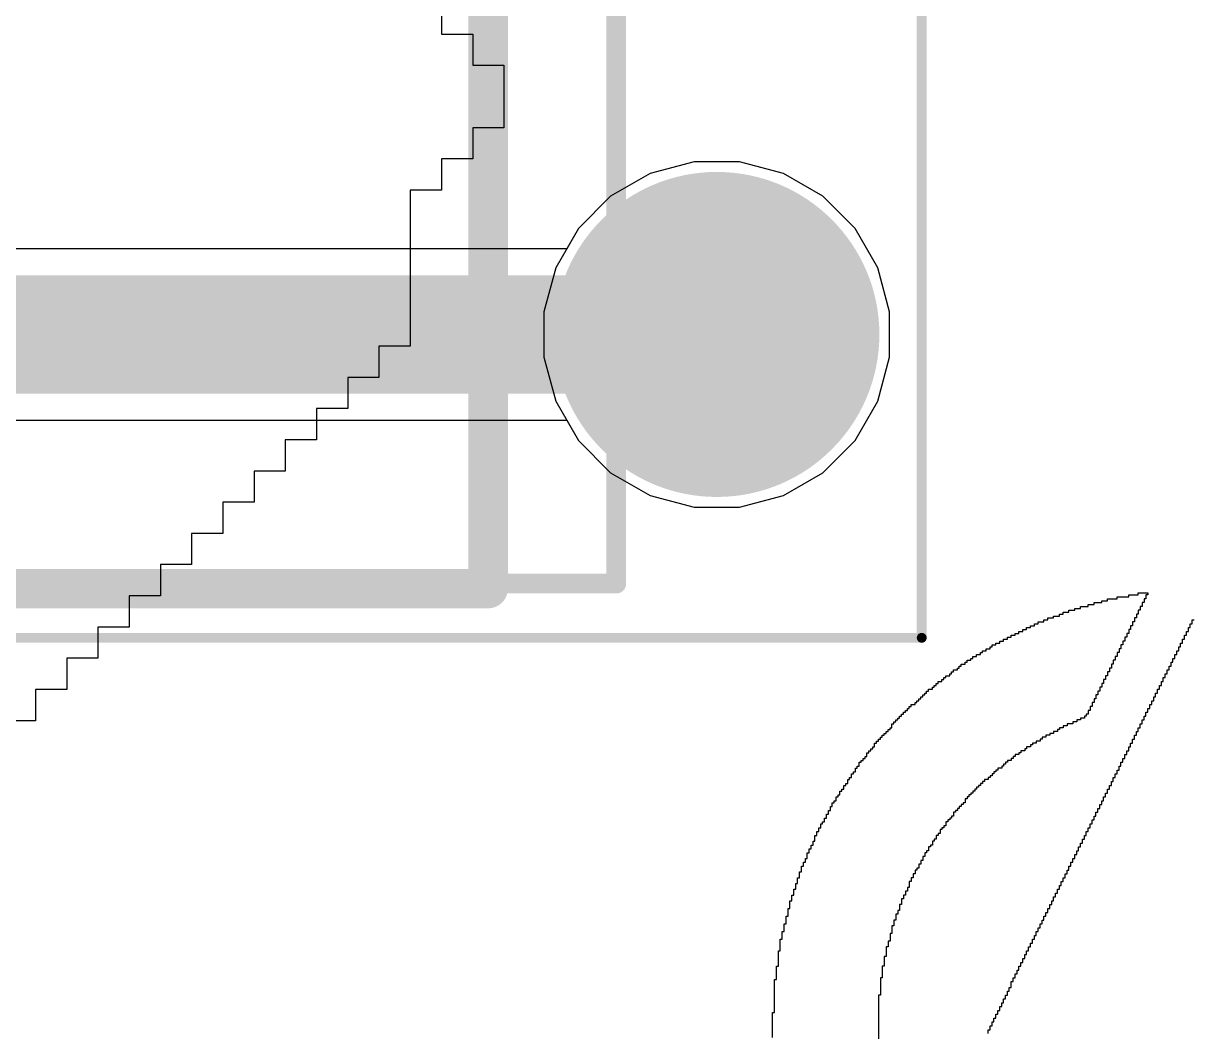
# Model space of a CAD drawing. Header units: inches. Extents: x 1.37 to 7.44, y 1.69 to 5.2.
# Drawn here: x 7.0268 to 7.2606, y 4.5063 to 4.7078 of the extents above; entities that cross this region are included whole.
import ezdxf

# ---------------------------------------------------------------- set-up
doc = ezdxf.new("R2010")
doc.units = ezdxf.units.IN
doc.header["$MEASUREMENT"] = 0
for name, color, linetype in [('Bottom Layer', 5, 'Continuous'), ('Bottom Overlay', 54, 'Continuous'), ('Bottom Solder', 6, 'Continuous'), ('Multi-Layer', 9, 'Continuous'), ('Pad Holes', 156, 'Continuous'), ('Top 3D Body', 56, 'Continuous'), ('Top Courtyard', 56, 'Continuous'), ('Top Layer', 1, 'Continuous'), ('Top Overlay', 2, 'Continuous'), ('Top Solder', 216, 'Continuous')]:
    doc.layers.add(name, color=color, linetype=linetype)

# ---------------------------------------------------------------- blocks, each defined once
blk = doc.blocks.new('P0008A_9')
at = {"layer": 'Bottom Layer'}
h = blk.add_hatch(color=5, dxfattribs=at)
edge = h.paths.add_edge_path()
edge.add_arc((0.15, -0.15), 0.02953, 0, 360)
at = {"layer": 'Bottom Solder'}
h = blk.add_hatch(color=6, dxfattribs=at)
edge = h.paths.add_edge_path()
edge.add_arc((0.15, -0.15), 0.03248, 0, 360)
at = {"layer": 'Multi-Layer'}
h = blk.add_hatch(color=9, dxfattribs=at)
edge = h.paths.add_edge_path()
edge.add_arc((0.15, -0.15), 0.02953, 0, 360)
at = {"layer": 'Pad Holes'}
h = blk.add_hatch(color=7, dxfattribs=at)
edge = h.paths.add_edge_path()
edge.add_arc((0.15, -0.15), 0.01772, 0, 360)
at = {"layer": 'Top Layer'}
h = blk.add_hatch(color=1, dxfattribs=at)
edge = h.paths.add_edge_path()
edge.add_arc((0.15, -0.15), 0.02953, 0, 360)
at = {"layer": 'Top Solder'}
h = blk.add_hatch(color=216, dxfattribs=at)
edge = h.paths.add_edge_path()
edge.add_arc((0.15, -0.15), 0.03248, 0, 360)
at = {"layer": 'Top 3D Body'}
for points in [[(0.12992, -0.1998, 0.00394, 0.00394, 0), (0.12992, 0.1998, 0.00394, 0.00394, 0)], [(-0.12992, -0.1998, 0.00394, 0.00394, 0), (0.12992, -0.1998, 0.00394, 0.00394, 0)]]:
    blk.add_lwpolyline(points, format="xyseb", dxfattribs=at)
blk.add_lwpolyline([(0.12894, -0.1998, 0.00197, 0.00197, 1), (0.13091, -0.1998, 0.00197, 0.00197, 1)], format="xyseb", close=True, dxfattribs=at)
blk.add_lwpolyline([(0.12894, -0.1998, 0.00197, 0.00197, 1), (0.13091, -0.1998, 0.00197, 0.00197, 1)], format="xyseb", close=True, dxfattribs=at)
at = {"layer": 'Top Courtyard'}
for points in [[(0.19094, -0.21063, 0.00197, 0.00197, 0), (0.19094, 0.21063, 0.00197, 0.00197, 0)], [(-0.19094, -0.21063, 0.00197, 0.00197, 0), (0.19094, -0.21063, 0.00197, 0.00197, 0)]]:
    blk.add_lwpolyline(points, format="xyseb", dxfattribs=at)
blk.add_lwpolyline([(0.19045, -0.21063, 0.000984, 0.000984, 1), (0.19144, -0.21063, 0.000984, 0.000984, 1)], format="xyseb", close=True, dxfattribs=at)
blk.add_lwpolyline([(0.19045, -0.21063, 0.000984, 0.000984, 1), (0.19144, -0.21063, 0.000984, 0.000984, 1)], format="xyseb", close=True, dxfattribs=at)
at = {"layer": 'Top Overlay'}
for points in [[(0.10433, -0.20079, 0.00787, 0.00787, 0), (0.10433, 0.20079, 0.00787, 0.00787, 0)], [(-0.10433, -0.20079, 0.00787, 0.00787, 0), (0.10433, -0.20079, 0.00787, 0.00787, 0)]]:
    blk.add_lwpolyline(points, format="xyseb", dxfattribs=at)
blk.add_lwpolyline([(0.10236, -0.20079, 0.00394, 0.00394, 1), (0.1063, -0.20079, 0.00394, 0.00394, 1)], format="xyseb", close=True, dxfattribs=at)
blk.add_lwpolyline([(0.10236, -0.20079, 0.00394, 0.00394, 1), (0.1063, -0.20079, 0.00394, 0.00394, 1)], format="xyseb", close=True, dxfattribs=at)

msp = doc.modelspace()

# ---------------------------------------------------------------- linework, layer by layer
at = {"layer": 'Bottom Layer'}
for p, q in [((7.16081, 4.6802), (7.15203, 4.67784)), ((7.1699, 4.6802), (7.16081, 4.6802)), ((7.17868, 4.67784), (7.1699, 4.6802)), ((7.15203, 4.67784), (7.14415, 4.6733)), ((7.18655, 4.6733), (7.17868, 4.67784)), ((7.14415, 4.6733), (7.13773, 4.66687)), ((7.19298, 4.66687), (7.18655, 4.6733)), ((7.13773, 4.66687), (7.13318, 4.659)), ((7.19753, 4.659), (7.19298, 4.66687)), ((7.13318, 4.659), (7.13083, 4.65021)), ((7.19988, 4.65021), (7.19753, 4.659)), ((7.13083, 4.65021), (7.13083, 4.64112)), ((7.19988, 4.64112), (7.19988, 4.65021)), ((7.13083, 4.64112), (7.13318, 4.63234)), ((7.19753, 4.63234), (7.19988, 4.64112)), ((7.13318, 4.63234), (7.13773, 4.62447)), ((7.19298, 4.62447), (7.19753, 4.63234)), ((7.13773, 4.62447), (7.14415, 4.61804)), ((7.18655, 4.61804), (7.19298, 4.62447)), ((7.14415, 4.61804), (7.15203, 4.61349)), ((7.17868, 4.61349), (7.18655, 4.61804)), ((7.15203, 4.61349), (7.16081, 4.61114)), ((7.1699, 4.61114), (7.17868, 4.61349)), ((7.16081, 4.61114), (7.1699, 4.61114))]:
    msp.add_line(p, q, dxfattribs=at)
at = {"layer": 'Bottom Overlay'}
for p, q in [((7.11035, 4.71193), (7.11035, 4.7057)), ((7.11035, 4.7057), (7.11659, 4.7057)), ((7.11659, 4.7057), (7.11659, 4.69946)), ((7.11659, 4.69946), (7.12282, 4.69946)), ((7.12282, 4.69946), (7.12282, 4.68698)), ((7.12282, 4.68698), (7.11659, 4.68698)), ((7.11659, 4.68698), (7.11659, 4.68075)), ((7.11659, 4.68075), (7.11035, 4.68075)), ((7.11035, 4.68075), (7.11035, 4.67451)), ((7.11035, 4.67451), (7.10411, 4.67451)), ((7.10411, 4.67451), (7.10411, 4.64332)), ((7.10411, 4.64332), (7.09787, 4.64332)), ((7.09787, 4.64332), (7.09787, 4.63708)), ((7.09787, 4.63708), (7.09164, 4.63708)), ((7.09164, 4.63708), (7.09164, 4.63084)), ((7.09164, 4.63084), (7.0854, 4.63084)), ((7.0854, 4.63084), (7.0854, 4.62461)), ((7.0854, 4.62461), (7.07916, 4.62461)), ((7.07916, 4.62461), (7.07916, 4.61837)), ((7.07916, 4.61837), (7.07292, 4.61837)), ((7.07292, 4.61837), (7.07292, 4.61213)), ((7.07292, 4.61213), (7.06669, 4.61213)), ((7.06669, 4.61213), (7.06669, 4.60589)), ((7.06669, 4.60589), (7.06045, 4.60589)), ((7.06045, 4.60589), (7.06045, 4.59966)), ((7.06045, 4.59966), (7.05421, 4.59966)), ((7.05421, 4.59966), (7.05421, 4.59342)), ((7.05421, 4.59342), (7.04797, 4.59342)), ((7.04797, 4.59342), (7.04797, 4.58718)), ((7.04797, 4.58718), (7.04174, 4.58718)), ((7.04174, 4.58718), (7.04174, 4.58094)), ((7.04174, 4.58094), (7.0355, 4.58094)), ((7.0355, 4.58094), (7.0355, 4.57471)), ((7.0355, 4.57471), (7.02926, 4.57471)), ((7.02926, 4.57471), (7.02926, 4.56847)), ((7.02926, 4.56847), (7.02302, 4.56847))]:
    msp.add_line(p, q, dxfattribs=at)
at = {"layer": 'Top Layer'}
for p, q in [((7.16081, 4.6802), (7.15203, 4.67784)), ((7.1699, 4.6802), (7.16081, 4.6802)), ((7.17868, 4.67784), (7.1699, 4.6802)), ((7.15203, 4.67784), (7.14415, 4.6733)), ((7.18655, 4.6733), (7.17868, 4.67784)), ((7.14415, 4.6733), (7.13773, 4.66687)), ((7.19298, 4.66687), (7.18655, 4.6733)), ((7.13773, 4.66687), (7.13538, 4.66281)), ((7.19753, 4.659), (7.19298, 4.66687)), ((7.13538, 4.66281), (6.94296, 4.66281)), ((7.19988, 4.65021), (7.19753, 4.659)), ((7.19988, 4.64112), (7.19988, 4.65021)), ((7.19753, 4.63234), (7.19988, 4.64112)), ((7.19298, 4.62447), (7.19753, 4.63234)), ((6.95006, 4.62853), (7.13538, 4.62853)), ((7.13538, 4.62853), (7.13773, 4.62447)), ((7.13773, 4.62447), (7.14415, 4.61804)), ((7.18655, 4.61804), (7.19298, 4.62447)), ((7.14415, 4.61804), (7.15203, 4.61349)), ((7.17868, 4.61349), (7.18655, 4.61804)), ((7.15203, 4.61349), (7.16081, 4.61114)), ((7.1699, 4.61114), (7.17868, 4.61349)), ((7.16081, 4.61114), (7.1699, 4.61114))]:
    msp.add_line(p, q, dxfattribs=at)
msp.add_lwpolyline([(6.94296, 4.64567, 0.02362, 0.02362, 0), (7.16535, 4.64567, 0.02362, 0.02362, 0)], format="xyseb", dxfattribs=at)
msp.add_lwpolyline([(7.15945, 4.64567, 0.01181, 0.01181, 1), (7.17126, 4.64567, 0.01181, 0.01181, 1)], format="xyseb", close=True, dxfattribs=at)
at = {"layer": 'Top Overlay'}
for p, q in [((7.24763, 4.59323), (7.24763, 4.59361)), ((7.24763, 4.59361), (7.24955, 4.59361)), ((7.24955, 4.59361), (7.24955, 4.594)), ((7.24955, 4.594), (7.25148, 4.594)), ((7.25148, 4.59361), (7.25109, 4.59361)), ((7.25109, 4.59361), (7.25109, 4.59284)), ((7.25148, 4.594), (7.25148, 4.59361)), ((7.23802, 4.59092), (7.23802, 4.5913)), ((7.23802, 4.5913), (7.23956, 4.5913)), ((7.23956, 4.5913), (7.23956, 4.59169)), ((7.23956, 4.59169), (7.24071, 4.59169)), ((7.24071, 4.59169), (7.24071, 4.59207)), ((7.24071, 4.59207), (7.24225, 4.59207)), ((7.24225, 4.59207), (7.24225, 4.59246)), ((7.24225, 4.59246), (7.2434, 4.59246)), ((7.2434, 4.59246), (7.2434, 4.59284)), ((7.2434, 4.59284), (7.24532, 4.59284)), ((7.24532, 4.59284), (7.24532, 4.59323)), ((7.24532, 4.59323), (7.24763, 4.59323)), ((7.25032, 4.5913), (7.24994, 4.5913)), ((7.24994, 4.5913), (7.24994, 4.59054)), ((7.25071, 4.59207), (7.25032, 4.59207)), ((7.25032, 4.59207), (7.25032, 4.5913)), ((7.25109, 4.59284), (7.25071, 4.59284)), ((7.25071, 4.59284), (7.25071, 4.59207)), ((7.23148, 4.58861), (7.23148, 4.589)), ((7.23148, 4.589), (7.23264, 4.589)), ((7.23264, 4.589), (7.23264, 4.58938)), ((7.23264, 4.58938), (7.23379, 4.58938)), ((7.23379, 4.58938), (7.23379, 4.58977)), ((7.23379, 4.58977), (7.23456, 4.58977)), ((7.23456, 4.58977), (7.23456, 4.59015)), ((7.23456, 4.59015), (7.23571, 4.59015)), ((7.23571, 4.59015), (7.23571, 4.59054)), ((7.23571, 4.59054), (7.23687, 4.59054)), ((7.23687, 4.59054), (7.23687, 4.59092)), ((7.23687, 4.59092), (7.23802, 4.59092)), ((7.24917, 4.589), (7.24878, 4.589)), ((7.24878, 4.589), (7.24878, 4.58823)), ((7.24955, 4.58977), (7.24917, 4.58977)), ((7.24917, 4.58977), (7.24917, 4.589)), ((7.24994, 4.59054), (7.24955, 4.59054)), ((7.24955, 4.59054), (7.24955, 4.58977)), ((7.22649, 4.58631), (7.22649, 4.58669)), ((7.22649, 4.58669), (7.22725, 4.58669)), ((7.22725, 4.58669), (7.22725, 4.58708)), ((7.22725, 4.58708), (7.22802, 4.58708)), ((7.22802, 4.58708), (7.22802, 4.58746)), ((7.22802, 4.58746), (7.22879, 4.58746)), ((7.22879, 4.58746), (7.22879, 4.58784)), ((7.22879, 4.58784), (7.22956, 4.58784)), ((7.22956, 4.58784), (7.22956, 4.58823)), ((7.22956, 4.58823), (7.23071, 4.58823)), ((7.23071, 4.58823), (7.23071, 4.58861)), ((7.23071, 4.58861), (7.23148, 4.58861)), ((7.24802, 4.58669), (7.24763, 4.58669)), ((7.24763, 4.58669), (7.24763, 4.58592)), ((7.2484, 4.58746), (7.24802, 4.58746)), ((7.24802, 4.58746), (7.24802, 4.58669)), ((7.24878, 4.58823), (7.2484, 4.58823)), ((7.2484, 4.58823), (7.2484, 4.58746)), ((7.25955, 4.58631), (7.25955, 4.58708)), ((7.25955, 4.58708), (7.25993, 4.58708)), ((7.25993, 4.58708), (7.25993, 4.58784)), ((7.25993, 4.58784), (7.26032, 4.58784)), ((7.26032, 4.58784), (7.26032, 4.58861)), ((7.26032, 4.58861), (7.2607, 4.58861)), ((7.22187, 4.584), (7.22187, 4.58438)), ((7.22187, 4.58438), (7.22264, 4.58438)), ((7.22264, 4.58438), (7.22264, 4.58477)), ((7.22264, 4.58477), (7.22341, 4.58477)), ((7.22341, 4.58477), (7.22341, 4.58515)), ((7.22341, 4.58515), (7.22418, 4.58515)), ((7.22418, 4.58515), (7.22418, 4.58554)), ((7.22418, 4.58554), (7.22495, 4.58554)), ((7.22495, 4.58554), (7.22495, 4.58592)), ((7.22495, 4.58592), (7.22572, 4.58592)), ((7.22572, 4.58592), (7.22572, 4.58631)), ((7.22572, 4.58631), (7.22649, 4.58631)), ((7.24686, 4.58438), (7.24648, 4.58438)), ((7.24648, 4.58438), (7.24648, 4.58362)), ((7.24725, 4.58515), (7.24686, 4.58515)), ((7.24686, 4.58515), (7.24686, 4.58438)), ((7.24763, 4.58592), (7.24725, 4.58592)), ((7.24725, 4.58592), (7.24725, 4.58515)), ((7.2584, 4.584), (7.2584, 4.58477)), ((7.2584, 4.58477), (7.25878, 4.58477)), ((7.25878, 4.58477), (7.25878, 4.58554)), ((7.25878, 4.58554), (7.25917, 4.58554)), ((7.25917, 4.58554), (7.25917, 4.58631)), ((7.25917, 4.58631), (7.25955, 4.58631)), ((7.21803, 4.58169), (7.21803, 4.58208)), ((7.21803, 4.58208), (7.21841, 4.58208)), ((7.21841, 4.58208), (7.21841, 4.58246)), ((7.21841, 4.58246), (7.21918, 4.58246)), ((7.21918, 4.58246), (7.21918, 4.58285)), ((7.21918, 4.58285), (7.21995, 4.58285)), ((7.21995, 4.58285), (7.21995, 4.58323)), ((7.21995, 4.58323), (7.22033, 4.58323)), ((7.22033, 4.58323), (7.22033, 4.58362)), ((7.22033, 4.58362), (7.2211, 4.58362)), ((7.2211, 4.58362), (7.2211, 4.584)), ((7.2211, 4.584), (7.22187, 4.584)), ((7.24571, 4.58208), (7.24532, 4.58208)), ((7.24532, 4.58208), (7.24532, 4.58131)), ((7.24609, 4.58285), (7.24571, 4.58285)), ((7.24571, 4.58285), (7.24571, 4.58208)), ((7.24648, 4.58362), (7.24609, 4.58362)), ((7.24609, 4.58362), (7.24609, 4.58285)), ((7.25724, 4.58169), (7.25724, 4.58246)), ((7.25724, 4.58246), (7.25763, 4.58246)), ((7.25763, 4.58246), (7.25763, 4.58323)), ((7.25763, 4.58323), (7.25801, 4.58323)), ((7.25801, 4.58323), (7.25801, 4.584)), ((7.25801, 4.584), (7.2584, 4.584)), ((7.2138, 4.579), (7.2138, 4.57939)), ((7.2138, 4.57939), (7.21418, 4.57939)), ((7.21418, 4.57939), (7.21418, 4.57977)), ((7.21418, 4.57977), (7.21495, 4.57977)), ((7.21495, 4.57977), (7.21495, 4.58016)), ((7.21495, 4.58016), (7.21534, 4.58016)), ((7.21534, 4.58016), (7.21534, 4.58054)), ((7.21534, 4.58054), (7.2161, 4.58054)), ((7.2161, 4.58054), (7.2161, 4.58092)), ((7.2161, 4.58092), (7.21649, 4.58092)), ((7.21649, 4.58092), (7.21649, 4.58131)), ((7.21649, 4.58131), (7.21726, 4.58131)), ((7.21726, 4.58131), (7.21726, 4.58169)), ((7.21726, 4.58169), (7.21803, 4.58169)), ((7.24456, 4.57977), (7.24417, 4.57977)), ((7.24417, 4.57977), (7.24417, 4.579)), ((7.24494, 4.58054), (7.24456, 4.58054)), ((7.24456, 4.58054), (7.24456, 4.57977)), ((7.24532, 4.58131), (7.24494, 4.58131)), ((7.24494, 4.58131), (7.24494, 4.58054)), ((7.25571, 4.57862), (7.25571, 4.57939)), ((7.25571, 4.57939), (7.25609, 4.57939)), ((7.25609, 4.57939), (7.25609, 4.58016)), ((7.25609, 4.58016), (7.25647, 4.58016)), ((7.25647, 4.58016), (7.25647, 4.58092)), ((7.25647, 4.58092), (7.25686, 4.58092)), ((7.25686, 4.58092), (7.25686, 4.58169)), ((7.25686, 4.58169), (7.25724, 4.58169)), ((7.21072, 4.57669), (7.21072, 4.57708)), ((7.21072, 4.57708), (7.21111, 4.57708)), ((7.21111, 4.57708), (7.21111, 4.57746)), ((7.21111, 4.57746), (7.21188, 4.57746)), ((7.21188, 4.57746), (7.21188, 4.57785)), ((7.21188, 4.57785), (7.21226, 4.57785)), ((7.21226, 4.57785), (7.21226, 4.57823)), ((7.21226, 4.57823), (7.21264, 4.57823)), ((7.21264, 4.57823), (7.21264, 4.57862)), ((7.21264, 4.57862), (7.21341, 4.57862)), ((7.21341, 4.57862), (7.21341, 4.579)), ((7.21341, 4.579), (7.2138, 4.579)), ((7.2434, 4.57746), (7.24302, 4.57746)), ((7.24302, 4.57746), (7.24302, 4.57669)), ((7.24379, 4.57823), (7.2434, 4.57823)), ((7.2434, 4.57823), (7.2434, 4.57746)), ((7.24417, 4.579), (7.24379, 4.579)), ((7.24379, 4.579), (7.24379, 4.57823)), ((7.25455, 4.57631), (7.25455, 4.57708)), ((7.25455, 4.57708), (7.25494, 4.57708)), ((7.25494, 4.57785), (7.25532, 4.57785)), ((7.25494, 4.57708), (7.25494, 4.57785)), ((7.25532, 4.57785), (7.25532, 4.57862)), ((7.25532, 4.57862), (7.25571, 4.57862)), ((7.20765, 4.57439), (7.20765, 4.57477)), ((7.20765, 4.57477), (7.20842, 4.57477)), ((7.20842, 4.57477), (7.20842, 4.57516)), ((7.20842, 4.57516), (7.2088, 4.57516)), ((7.2088, 4.57516), (7.2088, 4.57554)), ((7.2088, 4.57554), (7.20918, 4.57554)), ((7.20918, 4.57554), (7.20918, 4.57593)), ((7.20918, 4.57593), (7.20957, 4.57593)), ((7.20957, 4.57593), (7.20957, 4.57631)), ((7.20957, 4.57631), (7.21034, 4.57631)), ((7.21034, 4.57631), (7.21034, 4.57669)), ((7.21034, 4.57669), (7.21072, 4.57669)), ((7.24225, 4.57516), (7.24186, 4.57516)), ((7.24186, 4.57516), (7.24186, 4.57439)), ((7.24263, 4.57593), (7.24225, 4.57593)), ((7.24225, 4.57593), (7.24225, 4.57516)), ((7.24302, 4.57669), (7.24263, 4.57669)), ((7.24263, 4.57669), (7.24263, 4.57593)), ((7.2534, 4.574), (7.2534, 4.57477)), ((7.2534, 4.57477), (7.25378, 4.57477)), ((7.25378, 4.57477), (7.25378, 4.57554)), ((7.25378, 4.57554), (7.25417, 4.57554)), ((7.25417, 4.57554), (7.25417, 4.57631)), ((7.25417, 4.57631), (7.25455, 4.57631)), ((7.20534, 4.57208), (7.20534, 4.57247)), ((7.20534, 4.57247), (7.20572, 4.57247)), ((7.20572, 4.57247), (7.20572, 4.57285)), ((7.20572, 4.57285), (7.20611, 4.57285)), ((7.20611, 4.57285), (7.20611, 4.57323)), ((7.20611, 4.57323), (7.20649, 4.57323)), ((7.20649, 4.57323), (7.20649, 4.57362)), ((7.20649, 4.57362), (7.20688, 4.57362)), ((7.20688, 4.57362), (7.20688, 4.574)), ((7.20688, 4.574), (7.20726, 4.574)), ((7.20726, 4.574), (7.20726, 4.57439)), ((7.20726, 4.57439), (7.20765, 4.57439)), ((7.2411, 4.57285), (7.24071, 4.57285)), ((7.24071, 4.57285), (7.24071, 4.57208)), ((7.24148, 4.57362), (7.2411, 4.57362)), ((7.2411, 4.57362), (7.2411, 4.57285)), ((7.24186, 4.57439), (7.24148, 4.57439)), ((7.24148, 4.57439), (7.24148, 4.57362)), ((7.25225, 4.5717), (7.25225, 4.57247)), ((7.25225, 4.57247), (7.25263, 4.57247)), ((7.25263, 4.57247), (7.25263, 4.57323)), ((7.25263, 4.57323), (7.25301, 4.57323)), ((7.25301, 4.57323), (7.25301, 4.574)), ((7.25301, 4.574), (7.2534, 4.574)), ((7.20265, 4.56977), (7.20265, 4.57016)), ((7.20265, 4.57016), (7.20303, 4.57016)), ((7.20303, 4.57016), (7.20303, 4.57054)), ((7.20303, 4.57054), (7.20342, 4.57054)), ((7.20342, 4.57054), (7.20342, 4.57093)), ((7.20342, 4.57093), (7.2038, 4.57093)), ((7.2038, 4.57093), (7.2038, 4.57131)), ((7.2038, 4.57131), (7.20419, 4.57131)), ((7.20419, 4.57131), (7.20419, 4.5717)), ((7.20419, 4.5717), (7.20496, 4.5717)), ((7.20496, 4.5717), (7.20496, 4.57208)), ((7.20496, 4.57208), (7.20534, 4.57208)), ((7.23994, 4.57054), (7.23956, 4.57054)), ((7.23956, 4.57054), (7.23956, 4.56977)), ((7.24033, 4.57131), (7.23994, 4.57131)), ((7.23994, 4.57131), (7.23994, 4.57054)), ((7.24071, 4.57208), (7.24033, 4.57208)), ((7.24033, 4.57208), (7.24033, 4.57131)), ((7.25109, 4.56939), (7.25109, 4.57016)), ((7.25109, 4.57016), (7.25148, 4.57016)), ((7.25148, 4.57016), (7.25148, 4.57093)), ((7.25148, 4.57093), (7.25186, 4.57093)), ((7.25186, 4.57093), (7.25186, 4.5717)), ((7.25186, 4.5717), (7.25225, 4.5717)), ((7.20034, 4.56708), (7.20034, 4.56785)), ((7.20034, 4.56785), (7.20073, 4.56785)), ((7.20073, 4.56785), (7.20073, 4.56824)), ((7.20073, 4.56824), (7.20111, 4.56824)), ((7.20111, 4.56824), (7.20111, 4.56862)), ((7.20111, 4.56862), (7.20149, 4.56862)), ((7.20149, 4.56862), (7.20149, 4.56901)), ((7.20149, 4.56901), (7.20188, 4.56901)), ((7.20188, 4.56901), (7.20188, 4.56939)), ((7.20188, 4.56939), (7.20226, 4.56939)), ((7.20226, 4.56939), (7.20226, 4.56977)), ((7.20226, 4.56977), (7.20265, 4.56977)), ((7.23648, 4.56785), (7.23533, 4.56785)), ((7.23533, 4.56785), (7.23533, 4.56747)), ((7.23725, 4.56824), (7.23648, 4.56824)), ((7.23648, 4.56824), (7.23648, 4.56785)), ((7.23802, 4.56862), (7.23725, 4.56862)), ((7.23725, 4.56862), (7.23725, 4.56824)), ((7.23879, 4.56901), (7.23802, 4.56901)), ((7.23802, 4.56901), (7.23802, 4.56862)), ((7.23917, 4.56939), (7.23879, 4.56939)), ((7.23879, 4.56939), (7.23879, 4.56901)), ((7.23956, 4.56977), (7.23917, 4.56977)), ((7.23917, 4.56977), (7.23917, 4.56939)), ((7.24994, 4.56708), (7.24994, 4.56785)), ((7.24994, 4.56785), (7.25032, 4.56785)), ((7.25032, 4.56785), (7.25032, 4.56862)), ((7.25032, 4.56862), (7.25071, 4.56862)), ((7.25071, 4.56862), (7.25071, 4.56939)), ((7.25071, 4.56939), (7.25109, 4.56939)), ((7.19842, 4.56516), (7.19842, 4.56555)), ((7.19842, 4.56555), (7.1988, 4.56555)), ((7.1988, 4.56555), (7.1988, 4.56593)), ((7.1988, 4.56593), (7.19919, 4.56593)), ((7.19919, 4.56593), (7.19919, 4.56631)), ((7.19919, 4.56631), (7.19957, 4.56631)), ((7.19957, 4.56631), (7.19957, 4.5667)), ((7.19957, 4.5667), (7.19996, 4.5667)), ((7.19996, 4.5667), (7.19996, 4.56708)), ((7.19996, 4.56708), (7.20034, 4.56708)), ((7.23187, 4.56555), (7.2311, 4.56555)), ((7.2311, 4.56555), (7.2311, 4.56516)), ((7.23264, 4.56593), (7.23187, 4.56593)), ((7.23187, 4.56593), (7.23187, 4.56555)), ((7.23341, 4.56631), (7.23264, 4.56631)), ((7.23264, 4.56631), (7.23264, 4.56593)), ((7.23379, 4.5667), (7.23341, 4.5667)), ((7.23341, 4.5667), (7.23341, 4.56631)), ((7.23456, 4.56708), (7.23379, 4.56708)), ((7.23379, 4.56708), (7.23379, 4.5667)), ((7.23533, 4.56747), (7.23456, 4.56747)), ((7.23456, 4.56747), (7.23456, 4.56708)), ((7.24878, 4.56478), (7.24878, 4.56555)), ((7.24878, 4.56555), (7.24917, 4.56555)), ((7.24917, 4.56555), (7.24917, 4.56631)), ((7.24917, 4.56631), (7.24955, 4.56631)), ((7.24955, 4.56631), (7.24955, 4.56708)), ((7.24955, 4.56708), (7.24994, 4.56708)), ((7.1965, 4.56285), (7.1965, 4.56324)), ((7.1965, 4.56324), (7.19688, 4.56324)), ((7.19688, 4.56324), (7.19688, 4.56401)), ((7.19688, 4.56401), (7.19727, 4.56401)), ((7.19727, 4.56401), (7.19727, 4.56439)), ((7.19727, 4.56439), (7.19765, 4.56439)), ((7.19765, 4.56439), (7.19765, 4.56478)), ((7.19765, 4.56478), (7.19803, 4.56478)), ((7.19803, 4.56478), (7.19803, 4.56516)), ((7.19803, 4.56516), (7.19842, 4.56516)), ((7.22802, 4.56324), (7.22725, 4.56324)), ((7.22725, 4.56324), (7.22725, 4.56285)), ((7.22841, 4.56362), (7.22802, 4.56362)), ((7.22802, 4.56362), (7.22802, 4.56324)), ((7.22918, 4.56401), (7.22841, 4.56401)), ((7.22841, 4.56401), (7.22841, 4.56362)), ((7.22995, 4.56439), (7.22918, 4.56439)), ((7.22918, 4.56439), (7.22918, 4.56401)), ((7.23033, 4.56478), (7.22995, 4.56478)), ((7.22995, 4.56478), (7.22995, 4.56439)), ((7.2311, 4.56516), (7.23033, 4.56516)), ((7.23033, 4.56516), (7.23033, 4.56478)), ((7.24763, 4.56247), (7.24763, 4.56324)), ((7.24763, 4.56324), (7.24802, 4.56324)), ((7.24802, 4.56324), (7.24802, 4.56401)), ((7.24802, 4.56401), (7.2484, 4.56401)), ((7.2484, 4.56401), (7.2484, 4.56478)), ((7.2484, 4.56478), (7.24878, 4.56478)), ((7.19457, 4.56055), (7.19457, 4.56093)), ((7.19457, 4.56093), (7.19496, 4.56093)), ((7.19496, 4.56093), (7.19496, 4.56132)), ((7.19496, 4.56132), (7.19534, 4.56132)), ((7.19534, 4.56132), (7.19534, 4.56208)), ((7.19534, 4.56208), (7.19573, 4.56208)), ((7.19573, 4.56208), (7.19573, 4.56247)), ((7.19573, 4.56247), (7.19611, 4.56247)), ((7.19611, 4.56247), (7.19611, 4.56285)), ((7.19611, 4.56285), (7.1965, 4.56285)), ((7.22456, 4.56093), (7.22418, 4.56093)), ((7.22418, 4.56093), (7.22418, 4.56055)), ((7.22495, 4.56132), (7.22456, 4.56132)), ((7.22456, 4.56132), (7.22456, 4.56093)), ((7.22572, 4.5617), (7.22495, 4.5617)), ((7.22495, 4.5617), (7.22495, 4.56132)), ((7.2261, 4.56208), (7.22572, 4.56208)), ((7.22572, 4.56208), (7.22572, 4.5617)), ((7.22687, 4.56247), (7.2261, 4.56247)), ((7.2261, 4.56247), (7.2261, 4.56208)), ((7.22725, 4.56285), (7.22687, 4.56285)), ((7.22687, 4.56285), (7.22687, 4.56247)), ((7.24648, 4.56016), (7.24648, 4.56093)), ((7.24648, 4.56093), (7.24686, 4.56093)), ((7.24686, 4.56093), (7.24686, 4.5617)), ((7.24686, 4.5617), (7.24725, 4.5617)), ((7.24725, 4.5617), (7.24725, 4.56247)), ((7.24725, 4.56247), (7.24763, 4.56247)), ((7.19304, 4.55824), (7.19304, 4.55901)), ((7.19304, 4.55901), (7.19342, 4.55901)), ((7.19342, 4.55901), (7.19342, 4.55939)), ((7.19342, 4.55939), (7.19381, 4.55939)), ((7.19381, 4.55939), (7.19381, 4.56016)), ((7.19381, 4.56016), (7.19419, 4.56016)), ((7.19419, 4.56016), (7.19419, 4.56055)), ((7.19419, 4.56055), (7.19457, 4.56055)), ((7.22149, 4.55862), (7.2211, 4.55862)), ((7.2211, 4.55862), (7.2211, 4.55824)), ((7.22226, 4.55901), (7.22149, 4.55901)), ((7.22149, 4.55901), (7.22149, 4.55862)), ((7.22264, 4.55939), (7.22226, 4.55939)), ((7.22226, 4.55939), (7.22226, 4.55901)), ((7.22303, 4.55978), (7.22264, 4.55978)), ((7.22264, 4.55978), (7.22264, 4.55939)), ((7.22341, 4.56016), (7.22303, 4.56016)), ((7.22303, 4.56016), (7.22303, 4.55978)), ((7.22418, 4.56055), (7.22341, 4.56055)), ((7.22341, 4.56055), (7.22341, 4.56016)), ((7.24532, 4.55786), (7.24532, 4.55862)), ((7.24532, 4.55862), (7.24571, 4.55862)), ((7.24571, 4.55862), (7.24571, 4.55939)), ((7.24571, 4.55939), (7.24609, 4.55939)), ((7.24609, 4.55939), (7.24609, 4.56016)), ((7.24609, 4.56016), (7.24648, 4.56016)), ((7.1915, 4.55593), (7.1915, 4.5567)), ((7.1915, 4.5567), (7.19188, 4.5567)), ((7.19188, 4.5567), (7.19188, 4.55709)), ((7.19188, 4.55709), (7.19227, 4.55709)), ((7.19227, 4.55709), (7.19227, 4.55786)), ((7.19227, 4.55786), (7.19265, 4.55786)), ((7.19265, 4.55786), (7.19265, 4.55824)), ((7.19265, 4.55824), (7.19304, 4.55824)), ((7.2188, 4.55632), (7.21841, 4.55632)), ((7.21841, 4.55632), (7.21841, 4.55593)), ((7.21957, 4.5567), (7.2188, 4.5567)), ((7.2188, 4.5567), (7.2188, 4.55632)), ((7.21995, 4.55709), (7.21957, 4.55709)), ((7.21957, 4.55709), (7.21957, 4.5567)), ((7.22033, 4.55747), (7.21995, 4.55747)), ((7.21995, 4.55747), (7.21995, 4.55709)), ((7.22072, 4.55786), (7.22033, 4.55786)), ((7.22033, 4.55786), (7.22033, 4.55747)), ((7.2211, 4.55824), (7.22072, 4.55824)), ((7.22072, 4.55824), (7.22072, 4.55786)), ((7.24417, 4.55555), (7.24417, 4.55632)), ((7.24417, 4.55632), (7.24456, 4.55632)), ((7.24456, 4.55632), (7.24456, 4.55709)), ((7.24456, 4.55709), (7.24494, 4.55709)), ((7.24494, 4.55709), (7.24494, 4.55786)), ((7.24494, 4.55786), (7.24532, 4.55786)), ((7.18996, 4.55363), (7.18996, 4.5544)), ((7.18996, 4.5544), (7.19035, 4.5544)), ((7.19035, 4.5544), (7.19035, 4.55478)), ((7.19035, 4.55478), (7.19073, 4.55478)), ((7.19073, 4.55478), (7.19073, 4.55555)), ((7.19073, 4.55555), (7.19111, 4.55555)), ((7.19111, 4.55555), (7.19111, 4.55593)), ((7.19111, 4.55593), (7.1915, 4.55593)), ((7.21649, 4.55401), (7.2161, 4.55401)), ((7.2161, 4.55401), (7.2161, 4.55363)), ((7.21687, 4.5544), (7.21649, 4.5544)), ((7.21649, 4.5544), (7.21649, 4.55401)), ((7.21726, 4.55478), (7.21687, 4.55478)), ((7.21687, 4.55478), (7.21687, 4.5544)), ((7.21764, 4.55516), (7.21726, 4.55516)), ((7.21726, 4.55516), (7.21726, 4.55478)), ((7.21803, 4.55555), (7.21764, 4.55555)), ((7.21764, 4.55555), (7.21764, 4.55516)), ((7.21841, 4.55593), (7.21803, 4.55593)), ((7.21803, 4.55593), (7.21803, 4.55555)), ((7.24302, 4.55324), (7.24302, 4.55401)), ((7.24302, 4.55401), (7.2434, 4.55401)), ((7.2434, 4.55401), (7.2434, 4.55478)), ((7.2434, 4.55478), (7.24379, 4.55478)), ((7.24379, 4.55478), (7.24379, 4.55555)), ((7.24379, 4.55555), (7.24417, 4.55555)), ((7.18842, 4.55132), (7.18842, 4.55209)), ((7.18842, 4.55209), (7.18881, 4.55209)), ((7.18881, 4.55209), (7.18881, 4.55247)), ((7.18881, 4.55247), (7.18919, 4.55247)), ((7.18919, 4.55247), (7.18919, 4.55324)), ((7.18919, 4.55324), (7.18958, 4.55324)), ((7.18958, 4.55324), (7.18958, 4.55363)), ((7.18958, 4.55363), (7.18996, 4.55363)), ((7.21457, 4.5517), (7.21418, 4.5517)), ((7.21418, 4.5517), (7.21418, 4.55132)), ((7.21495, 4.55209), (7.21457, 4.55209)), ((7.21457, 4.55209), (7.21457, 4.5517)), ((7.21534, 4.55286), (7.21495, 4.55286)), ((7.21495, 4.55286), (7.21495, 4.55209)), ((7.21572, 4.55324), (7.21534, 4.55324)), ((7.21534, 4.55324), (7.21534, 4.55286)), ((7.2161, 4.55363), (7.21572, 4.55363)), ((7.21572, 4.55363), (7.21572, 4.55324)), ((7.24186, 4.55093), (7.24186, 4.5517)), ((7.24186, 4.5517), (7.24225, 4.5517)), ((7.24225, 4.5517), (7.24225, 4.55247)), ((7.24225, 4.55247), (7.24263, 4.55247)), ((7.24263, 4.55247), (7.24263, 4.55324)), ((7.24263, 4.55324), (7.24302, 4.55324)), ((7.18688, 4.54824), (7.18688, 4.54901)), ((7.18688, 4.54901), (7.18727, 4.54901)), ((7.18727, 4.54901), (7.18727, 4.54978)), ((7.18727, 4.54978), (7.18765, 4.54978)), ((7.18765, 4.54978), (7.18765, 4.55055)), ((7.18765, 4.55055), (7.18804, 4.55055)), ((7.18804, 4.55055), (7.18804, 4.55132)), ((7.18804, 4.55132), (7.18842, 4.55132)), ((7.21226, 4.54901), (7.21188, 4.54901)), ((7.21188, 4.54901), (7.21188, 4.54863)), ((7.21264, 4.5494), (7.21226, 4.5494)), ((7.21226, 4.5494), (7.21226, 4.54901)), ((7.21303, 4.55017), (7.21264, 4.55017)), ((7.21264, 4.55017), (7.21264, 4.5494)), ((7.21341, 4.55055), (7.21303, 4.55055)), ((7.21303, 4.55055), (7.21303, 4.55017)), ((7.2138, 4.55093), (7.21341, 4.55093)), ((7.21341, 4.55093), (7.21341, 4.55055)), ((7.21418, 4.55132), (7.2138, 4.55132)), ((7.2138, 4.55132), (7.2138, 4.55093)), ((7.24071, 4.54863), (7.24071, 4.5494)), ((7.24071, 4.5494), (7.2411, 4.5494)), ((7.2411, 4.5494), (7.2411, 4.55017)), ((7.2411, 4.55017), (7.24148, 4.55017)), ((7.24148, 4.55017), (7.24148, 4.55093)), ((7.24148, 4.55093), (7.24186, 4.55093)), ((7.18573, 4.54632), (7.18573, 4.54709)), ((7.18573, 4.54709), (7.18612, 4.54709)), ((7.18612, 4.54709), (7.18612, 4.54786)), ((7.18612, 4.54786), (7.1865, 4.54786)), ((7.1865, 4.54786), (7.1865, 4.54824)), ((7.1865, 4.54824), (7.18688, 4.54824)), ((7.21034, 4.54671), (7.20995, 4.54671)), ((7.20995, 4.54671), (7.20995, 4.54594)), ((7.21072, 4.54709), (7.21034, 4.54709)), ((7.21034, 4.54709), (7.21034, 4.54671)), ((7.21111, 4.54747), (7.21072, 4.54747)), ((7.21072, 4.54747), (7.21072, 4.54709)), ((7.21149, 4.54824), (7.21111, 4.54824)), ((7.21111, 4.54824), (7.21111, 4.54747)), ((7.21188, 4.54863), (7.21149, 4.54863)), ((7.21149, 4.54863), (7.21149, 4.54824)), ((7.23956, 4.54632), (7.23956, 4.54709)), ((7.23956, 4.54709), (7.23994, 4.54709)), ((7.23994, 4.54709), (7.23994, 4.54786)), ((7.23994, 4.54786), (7.24033, 4.54786)), ((7.24033, 4.54786), (7.24033, 4.54863)), ((7.24033, 4.54863), (7.24071, 4.54863)), ((7.18458, 4.54363), (7.18458, 4.5444)), ((7.18458, 4.5444), (7.18496, 4.5444)), ((7.18496, 4.54517), (7.18496, 4.54555)), ((7.18496, 4.54555), (7.18535, 4.54555)), ((7.18496, 4.5444), (7.18496, 4.54517)), ((7.18535, 4.54555), (7.18535, 4.54632)), ((7.18535, 4.54632), (7.18573, 4.54632)), ((7.2088, 4.5444), (7.20842, 4.5444)), ((7.20842, 4.5444), (7.20842, 4.54363)), ((7.20918, 4.54478), (7.2088, 4.54478)), ((7.2088, 4.54478), (7.2088, 4.5444)), ((7.20957, 4.54555), (7.20918, 4.54555)), ((7.20918, 4.54555), (7.20918, 4.54478)), ((7.20995, 4.54594), (7.20957, 4.54594)), ((7.20957, 4.54594), (7.20957, 4.54555)), ((7.2384, 4.54401), (7.2384, 4.54478)), ((7.2384, 4.54478), (7.23879, 4.54478)), ((7.23879, 4.54478), (7.23879, 4.54555)), ((7.23879, 4.54555), (7.23917, 4.54555)), ((7.23917, 4.54555), (7.23917, 4.54632)), ((7.23917, 4.54632), (7.23956, 4.54632)), ((7.18342, 4.54094), (7.18342, 4.54209)), ((7.18342, 4.54209), (7.18381, 4.54209)), ((7.18381, 4.54209), (7.18381, 4.54286)), ((7.18381, 4.54286), (7.18419, 4.54286)), ((7.18419, 4.54286), (7.18419, 4.54363)), ((7.18419, 4.54363), (7.18458, 4.54363)), ((7.20726, 4.54209), (7.20688, 4.54209)), ((7.20688, 4.54209), (7.20688, 4.54132)), ((7.20765, 4.54248), (7.20726, 4.54248)), ((7.20726, 4.54248), (7.20726, 4.54209)), ((7.20803, 4.54325), (7.20765, 4.54325)), ((7.20765, 4.54325), (7.20765, 4.54248)), ((7.20842, 4.54363), (7.20803, 4.54363)), ((7.20803, 4.54363), (7.20803, 4.54325)), ((7.23725, 4.54171), (7.23725, 4.54248)), ((7.23725, 4.54248), (7.23764, 4.54248)), ((7.23764, 4.54248), (7.23764, 4.54325)), ((7.23764, 4.54325), (7.23802, 4.54325)), ((7.23802, 4.54325), (7.23802, 4.54401)), ((7.23802, 4.54401), (7.2384, 4.54401)), ((7.18266, 4.5394), (7.18266, 4.54017)), ((7.18266, 4.54017), (7.18304, 4.54017)), ((7.18304, 4.54017), (7.18304, 4.54094)), ((7.18304, 4.54094), (7.18342, 4.54094)), ((7.20611, 4.53979), (7.20572, 4.53979)), ((7.20572, 4.53979), (7.20572, 4.53902)), ((7.20649, 4.54055), (7.20611, 4.54055)), ((7.20611, 4.54055), (7.20611, 4.53979)), ((7.20688, 4.54132), (7.20649, 4.54132)), ((7.20649, 4.54132), (7.20649, 4.54055)), ((7.2361, 4.5394), (7.2361, 4.54017)), ((7.2361, 4.54017), (7.23648, 4.54017)), ((7.23648, 4.54017), (7.23648, 4.54094)), ((7.23648, 4.54094), (7.23687, 4.54094)), ((7.23687, 4.54094), (7.23687, 4.54171)), ((7.23687, 4.54171), (7.23725, 4.54171)), ((7.18189, 4.53709), (7.18189, 4.53825)), ((7.18189, 4.53825), (7.18227, 4.53825)), ((7.18227, 4.53825), (7.18227, 4.5394)), ((7.18227, 4.5394), (7.18266, 4.5394)), ((7.20496, 4.53786), (7.20457, 4.53786)), ((7.20457, 4.53786), (7.20457, 4.53709)), ((7.20534, 4.53863), (7.20496, 4.53863)), ((7.20496, 4.53863), (7.20496, 4.53786)), ((7.20572, 4.53902), (7.20534, 4.53902)), ((7.20534, 4.53902), (7.20534, 4.53863)), ((7.23494, 4.53709), (7.23494, 4.53786)), ((7.23494, 4.53786), (7.23533, 4.53786)), ((7.23533, 4.53786), (7.23533, 4.53863)), ((7.23533, 4.53863), (7.23571, 4.53863)), ((7.23571, 4.53863), (7.23571, 4.5394)), ((7.23571, 4.5394), (7.2361, 4.5394)), ((7.18112, 4.53479), (7.18112, 4.53594)), ((7.18112, 4.53594), (7.1815, 4.53594)), ((7.1815, 4.53594), (7.1815, 4.53709)), ((7.1815, 4.53709), (7.18189, 4.53709)), ((7.2038, 4.53517), (7.20342, 4.53517)), ((7.20342, 4.53517), (7.20342, 4.5344)), ((7.20419, 4.53632), (7.2038, 4.53632)), ((7.2038, 4.53632), (7.2038, 4.53517)), ((7.20457, 4.53709), (7.20419, 4.53709)), ((7.20419, 4.53709), (7.20419, 4.53632)), ((7.23379, 4.53479), (7.23379, 4.53556)), ((7.23379, 4.53556), (7.23417, 4.53556)), ((7.23417, 4.53556), (7.23417, 4.53632)), ((7.23417, 4.53632), (7.23456, 4.53632)), ((7.23456, 4.53632), (7.23456, 4.53709)), ((7.23456, 4.53709), (7.23494, 4.53709)), ((7.18035, 4.53248), (7.18035, 4.53363)), ((7.18035, 4.53363), (7.18073, 4.53363)), ((7.18073, 4.53363), (7.18073, 4.53479)), ((7.18073, 4.53479), (7.18112, 4.53479)), ((7.20265, 4.53286), (7.20226, 4.53286)), ((7.20226, 4.53286), (7.20226, 4.53171)), ((7.20303, 4.53363), (7.20265, 4.53363)), ((7.20265, 4.53363), (7.20265, 4.53286)), ((7.20342, 4.5344), (7.20303, 4.5344)), ((7.20303, 4.5344), (7.20303, 4.53363)), ((7.23264, 4.53248), (7.23264, 4.53325)), ((7.23264, 4.53325), (7.23302, 4.53325)), ((7.23302, 4.53325), (7.23302, 4.53402)), ((7.23302, 4.53402), (7.23341, 4.53402)), ((7.23341, 4.53402), (7.23341, 4.53479)), ((7.23341, 4.53479), (7.23379, 4.53479)), ((7.17958, 4.5294), (7.17958, 4.53094)), ((7.17958, 4.53094), (7.17996, 4.53094)), ((7.17996, 4.53094), (7.17996, 4.53248)), ((7.17996, 4.53248), (7.18035, 4.53248)), ((7.20188, 4.53056), (7.20149, 4.53056)), ((7.20149, 4.53056), (7.20149, 4.52979)), ((7.20226, 4.53171), (7.20188, 4.53171)), ((7.20188, 4.53171), (7.20188, 4.53056)), ((7.23148, 4.53017), (7.23148, 4.53094)), ((7.23148, 4.53094), (7.23187, 4.53094)), ((7.23187, 4.53094), (7.23187, 4.53171)), ((7.23187, 4.53171), (7.23225, 4.53171)), ((7.23225, 4.53171), (7.23225, 4.53248)), ((7.23225, 4.53248), (7.23264, 4.53248)), ((7.1792, 4.52787), (7.1792, 4.5294)), ((7.1792, 4.5294), (7.17958, 4.5294)), ((7.20111, 4.52864), (7.20073, 4.52864)), ((7.20073, 4.52864), (7.20073, 4.52748)), ((7.20149, 4.52979), (7.20111, 4.52979)), ((7.20111, 4.52979), (7.20111, 4.52864)), ((7.23033, 4.52787), (7.23033, 4.52864)), ((7.23033, 4.52864), (7.23071, 4.52864)), ((7.23071, 4.52864), (7.23071, 4.5294)), ((7.23071, 4.5294), (7.2311, 4.5294)), ((7.2311, 4.5294), (7.2311, 4.53017)), ((7.2311, 4.53017), (7.23148, 4.53017)), ((7.17843, 4.52479), (7.17843, 4.52633)), ((7.17843, 4.52633), (7.17881, 4.52633)), ((7.17881, 4.52633), (7.17881, 4.52787)), ((7.17881, 4.52787), (7.1792, 4.52787)), ((7.20034, 4.52594), (7.19996, 4.52594)), ((7.19996, 4.52594), (7.19996, 4.52441)), ((7.20073, 4.52748), (7.20034, 4.52748)), ((7.20034, 4.52748), (7.20034, 4.52594)), ((7.22918, 4.52556), (7.22918, 4.52633)), ((7.22918, 4.52633), (7.22956, 4.52633)), ((7.22956, 4.52633), (7.22956, 4.5271)), ((7.22956, 4.5271), (7.22995, 4.5271)), ((7.22995, 4.5271), (7.22995, 4.52787)), ((7.22995, 4.52787), (7.23033, 4.52787)), ((7.17804, 4.52248), (7.17804, 4.52479)), ((7.17804, 4.52479), (7.17843, 4.52479)), ((7.19996, 4.52441), (7.19957, 4.52441)), ((7.19957, 4.52441), (7.19957, 4.52325)), ((7.22802, 4.52325), (7.22802, 4.52402)), ((7.22802, 4.52402), (7.22841, 4.52402)), ((7.22841, 4.52402), (7.22841, 4.52479)), ((7.22841, 4.52479), (7.22879, 4.52479)), ((7.22879, 4.52479), (7.22879, 4.52556)), ((7.22879, 4.52556), (7.22918, 4.52556)), ((7.17766, 4.51941), (7.17766, 4.52248)), ((7.17766, 4.52248), (7.17804, 4.52248)), ((7.19919, 4.52133), (7.1988, 4.52133)), ((7.1988, 4.52133), (7.1988, 4.51941)), ((7.19957, 4.52325), (7.19919, 4.52325)), ((7.19919, 4.52325), (7.19919, 4.52133)), ((7.22649, 4.52018), (7.22649, 4.52095)), ((7.22649, 4.52095), (7.22687, 4.52095)), ((7.22687, 4.52095), (7.22687, 4.52172)), ((7.22687, 4.52172), (7.22725, 4.52172)), ((7.22725, 4.52172), (7.22725, 4.52248)), ((7.22725, 4.52248), (7.22764, 4.52248)), ((7.22764, 4.52248), (7.22764, 4.52325)), ((7.22764, 4.52325), (7.22802, 4.52325)), ((7.17727, 4.51672), (7.17727, 4.51941)), ((7.17727, 4.51941), (7.17766, 4.51941)), ((7.1988, 4.51941), (7.19842, 4.51941)), ((7.19842, 4.51941), (7.19842, 4.5171)), ((7.22533, 4.51787), (7.22533, 4.51864)), ((7.22533, 4.51864), (7.22572, 4.51864)), ((7.22572, 4.51864), (7.22572, 4.51941)), ((7.22572, 4.51941), (7.2261, 4.51941)), ((7.2261, 4.51941), (7.2261, 4.52018)), ((7.2261, 4.52018), (7.22649, 4.52018)), ((7.17689, 4.51018), (7.17689, 4.51672)), ((7.17689, 4.51672), (7.17727, 4.51672)), ((7.19842, 4.5171), (7.19803, 4.5171)), ((7.19803, 4.5171), (7.19803, 4.51364)), ((7.22418, 4.51518), (7.22418, 4.51633)), ((7.22418, 4.51633), (7.22456, 4.51633)), ((7.22456, 4.51633), (7.22456, 4.5171)), ((7.22456, 4.5171), (7.22495, 4.5171)), ((7.22495, 4.5171), (7.22495, 4.51787)), ((7.22495, 4.51787), (7.22533, 4.51787)), ((7.22341, 4.51364), (7.22341, 4.51441)), ((7.22341, 4.51441), (7.22379, 4.51441)), ((7.22379, 4.51441), (7.22379, 4.51518)), ((7.22379, 4.51518), (7.22418, 4.51518)), ((7.19803, 4.51364), (7.19765, 4.51364)), ((7.19765, 4.51364), (7.19765, 4.50211)), ((7.22226, 4.51133), (7.22226, 4.5121)), ((7.22226, 4.5121), (7.22264, 4.5121)), ((7.22264, 4.5121), (7.22264, 4.51287)), ((7.22264, 4.51287), (7.22303, 4.51287)), ((7.22303, 4.51287), (7.22303, 4.51364)), ((7.22303, 4.51364), (7.22341, 4.51364)), ((7.1765, 4.50518), (7.1765, 4.51018)), ((7.1765, 4.51018), (7.17689, 4.51018)), ((7.2211, 4.50903), (7.2211, 4.5098)), ((7.2211, 4.5098), (7.22149, 4.5098)), ((7.22149, 4.5098), (7.22149, 4.51057)), ((7.22149, 4.51057), (7.22187, 4.51057)), ((7.22187, 4.51057), (7.22187, 4.51133)), ((7.22187, 4.51133), (7.22226, 4.51133)), ((7.21995, 4.50672), (7.21995, 4.50749)), ((7.21995, 4.50749), (7.22033, 4.50749)), ((7.22033, 4.50749), (7.22033, 4.50826)), ((7.22033, 4.50826), (7.22072, 4.50826)), ((7.22072, 4.50826), (7.22072, 4.50903)), ((7.22072, 4.50903), (7.2211, 4.50903)), ((7.21957, 4.50595), (7.21957, 4.50672)), ((7.21957, 4.50672), (7.21995, 4.50672))]:
    msp.add_line(p, q, dxfattribs=at)

# ---------------------------------------------------------------- block references
msp.add_blockref('P0008A_9', (7.01535, 4.79567))

doc.saveas('drawing.dxf')
